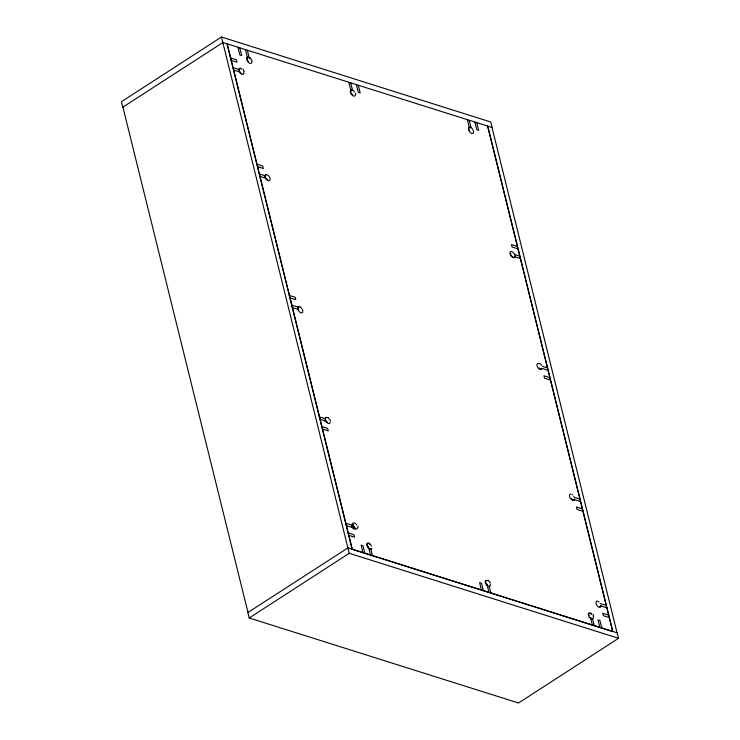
<?xml version="1.0" encoding="UTF-8"?>
<svg xmlns="http://www.w3.org/2000/svg" width="740" height="740" viewBox="0 0 740 740"><rect width="100%" height="100%" fill="white"/><g stroke="black" fill="none" stroke-linecap="round" stroke-linejoin="round"><path stroke-width="1.11" d="M355.764 94.646L355.718 93.314M357.984 527.509L357.938 526.168M354.654 527.222L353.554 526.584M222.823 42.467L492.118 127.474L490.768 122.008L221.473 37L121.462 101.704L122.822 107.171L222.944 42.504M348.004 547.859L247.882 612.526L249.232 617.993L518.527 703L618.538 638.296L617.179 632.83L347.883 547.822M249.232 617.993L349.243 553.289L618.538 638.296M230.529 57.896L236.43 59.764L237.031 62.188L231.13 60.329M232.934 67.617L238.955 69.514M233.535 70.041L240.556 72.261M256.826 164.197L262.737 166.056L263.338 168.489L257.428 166.62M517.389 246.439L511.479 244.579L512.08 247.003L517.991 248.871M259.231 173.909L265.262 175.815M514.772 254.579L519.795 256.16M259.832 176.342L265.864 178.238M514.374 256.688L520.396 258.593M542.429 366.337L547.452 367.919M542.032 368.446L548.053 370.351M289.303 295.389L295.204 297.258L295.806 299.682L289.904 297.822M549.857 377.641L543.946 375.772L544.548 378.205L550.458 380.073M291.708 305.111L298.729 307.331M292.309 307.535L298.331 309.44M319.365 416.87L325.387 418.775A2.636 1.406 57.1 0 0 327.311 422.531M574.897 497.539L579.92 499.121M319.967 419.303L326.988 421.523M573.491 499.334L580.521 501.554M321.771 426.592L327.672 428.451L328.273 430.884L322.372 429.015M582.324 508.843L576.414 506.974L577.015 509.407L582.926 511.266M345.663 523.162L353.702 525.705M600.205 603.516L606.226 605.413M346.264 525.594L354.303 528.129L353.896 526.51M600.806 605.94L606.828 607.845M348.068 532.883L353.979 534.752L354.58 537.175L348.67 535.316M608.632 615.134L602.721 613.266L603.322 615.699L609.233 617.567M539.969 363.516L541.689 365.236M328.144 417.471L328.819 417.961M488.271 580.438L490.37 582.88M250.398 57.84L252.201 61.318M243.118 69.366L244.237 71.484M593.036 614.69L593.674 616.143M330.243 419.913L330.521 420.727M491.998 127.437L617.067 632.793M487.752 126.096L612.812 631.451M487.623 126.179L612.692 631.535L352.129 549.284L227.069 43.928M476.754 122.748L478.641 130.342L476.745 129.74L474.867 122.146M601.824 628.103L599.946 620.509L598.049 619.916L599.927 627.511M469.197 120.361L470.992 127.585M592.472 618.492L594.266 625.716M467.31 119.76L469.354 128.02M590.585 617.891L592.37 625.124M489.122 585.867L490.916 593.091M486.976 584.239L489.02 592.5M358.289 85.35L360.167 92.944L358.28 92.343L356.403 84.758M483.359 590.705L481.472 583.111L479.585 582.519L481.463 590.113M350.732 82.963L352.518 90.188M348.845 82.371L351.139 91.658M247.382 50.339L249.426 58.599M370.657 548.47L372.442 555.694M245.495 49.747L247.539 58.007M368.511 546.841L370.555 555.102M239.825 47.952L241.703 55.546L239.816 54.954L237.938 47.36M364.885 553.307L363.007 545.722L361.12 545.121L362.998 552.715M227.189 43.845L352.259 549.2M221.473 37L349.243 553.289M122.933 107.208L248.002 612.563M574.518 499.075A2.636 1.406 57.1 0 1 573.454 500.277A2.636 1.406 57.1 0 1 571.409 498.603M513.912 257.243A2.636 1.406 57.1 0 1 511.682 256.207A2.636 1.406 57.1 0 1 510.72 253.367M325.572 418.47A2.636 1.406 57.1 0 1 325.85 418.22M267.658 179.792A2.636 1.406 57.1 0 1 267.177 179.57M266.696 179.2A2.636 1.406 57.1 0 1 265.262 176.656A2.636 1.406 57.1 0 1 266.095 175.167M541.569 369.001A2.636 1.406 57.1 0 1 540.274 368.807M539.793 368.446A2.636 1.406 57.1 0 1 539.34 367.965M298.71 309.921A2.636 1.406 57.1 0 1 297.748 307.091A2.636 1.406 57.1 0 1 299.478 306.656M299.959 307.017A2.636 1.406 57.1 0 1 300.421 307.498M241.795 73.565A2.636 1.406 57.1 0 1 239.103 70.957A2.636 1.406 57.1 0 1 240.222 68.94M600.344 606.495A2.636 1.406 57.1 0 1 599.529 606.523M600.778 605.866A2.636 1.406 57.1 0 1 600.621 606.254M355.385 527.898A2.636 1.406 57.1 0 1 353.609 528.823A2.636 1.406 57.1 0 1 351.667 525.64A2.636 1.406 57.1 0 1 353.443 524.716M368.243 546.897A2.636 1.406 57.1 0 1 367.53 545.732M367.327 545.121A2.636 1.406 57.1 0 1 367.447 543.678M367.725 543.428A2.636 1.406 57.1 0 1 369.01 543.623M369.491 543.983A2.636 1.406 57.1 0 1 369.954 544.464M487.17 584.766A2.636 1.406 57.1 0 1 486.31 583.731M485.791 582.519A2.636 1.406 57.1 0 1 486.559 580.734M591.001 617.752A2.636 1.406 57.1 0 1 590.511 617.391M589.345 615.754A2.636 1.406 57.1 0 1 589.142 615.144M589.262 613.691A2.636 1.406 57.1 0 1 589.54 613.451M590.825 613.645A2.636 1.406 57.1 0 1 591.306 614.006M469.41 130.434A2.636 1.406 57.1 0 1 469.095 129.833M468.846 128.159A2.636 1.406 57.1 0 1 470.575 127.724M352.758 94.665A2.636 1.406 57.1 0 1 352.277 94.442M351.796 94.073A2.636 1.406 57.1 0 1 351.334 93.601M350.936 93.037A2.636 1.406 57.1 0 1 350.446 90.558A2.636 1.406 57.1 0 1 352.111 90.326M248.446 61.457A2.636 1.406 57.1 0 1 247.993 60.976M247.595 60.412A2.636 1.406 57.1 0 1 247.28 59.81M246.984 58.627A2.636 1.406 57.1 0 1 247.465 57.507M243.811 72.002A3.524 1.943 56.1 0 1 241.703 74.167A3.524 1.943 56.1 0 1 238.854 69.597A3.524 1.943 56.1 0 1 241.952 69.024M269.712 177.563A3.524 1.943 56.1 0 1 268.528 180.754A3.524 1.943 56.1 0 1 265.077 176.703A3.524 1.943 56.1 0 1 267.464 174.917M268.13 175.389A3.524 1.943 56.1 0 1 269.295 176.758M302.808 311.281A3.524 1.943 56.1 0 1 299.386 311.799A3.524 1.943 56.1 0 1 298.405 306.832M300.172 307.063A3.524 1.943 56.1 0 1 300.829 307.535M301.457 308.164A3.524 1.943 56.1 0 1 301.994 308.904M302.42 309.709A3.524 1.943 56.1 0 1 302.697 310.522M330.188 421.92A3.524 1.943 56.1 0 1 327.746 423.206A3.524 1.943 56.1 0 1 325.11 418.988A3.524 1.943 56.1 0 1 327.552 417.702M328.838 418.803A3.524 1.943 56.1 0 1 329.374 419.543M601.028 605.681A3.524 1.943 56.1 0 1 598.808 607.087A3.524 1.943 56.1 0 1 596.005 603.257A3.524 1.943 56.1 0 1 597.735 601.185M598.392 601.463A3.524 1.943 56.1 0 1 599.048 601.944M514.642 254.486A3.524 1.943 56.1 0 1 513.449 257.677A3.524 1.943 56.1 0 1 510.008 253.626A3.524 1.943 56.1 0 1 512.395 251.84M513.061 252.312A3.524 1.943 56.1 0 1 514.217 253.681M371.795 548.248A3.524 1.943 56.1 0 1 368.973 548.571A3.524 1.943 56.1 0 1 366.781 544.418A3.524 1.943 56.1 0 1 369.223 543.364M369.88 543.835A3.524 1.943 56.1 0 1 370.509 544.464M371.045 545.204A3.524 1.943 56.1 0 1 371.471 546.009M355.32 95.173A3.524 1.943 56.1 0 1 351.121 93.952A3.524 1.943 56.1 0 1 352.092 90.002M352.749 90.289A3.524 1.943 56.1 0 1 353.406 90.761M354.025 91.39A3.524 1.943 56.1 0 1 354.571 92.13M593.249 616.66A3.524 1.943 56.1 0 1 590.918 618.705A3.524 1.943 56.1 0 1 588.346 613.83A3.524 1.943 56.1 0 1 592.009 614.311M541.717 369.149A3.524 1.943 56.1 0 1 537.323 366.605A3.524 1.943 56.1 0 1 539.368 363.747M251.767 61.799A3.524 1.943 56.1 0 1 249.546 63.205A3.524 1.943 56.1 0 1 246.744 59.367A3.524 1.943 56.1 0 1 248.474 57.294M249.13 57.581A3.524 1.943 56.1 0 1 249.787 58.053M490.204 584.128A3.524 1.943 56.1 0 1 488.308 586.385A3.524 1.943 56.1 0 1 485.255 582.204A3.524 1.943 56.1 0 1 487.679 580.669M574.462 499.25A3.524 1.943 56.1 0 1 570.512 498.418A3.524 1.943 56.1 0 1 570.633 494.005M571.881 494.376A3.524 1.943 56.1 0 1 572.547 494.847M573.704 496.216A3.524 1.943 56.1 0 1 574.129 497.021M473.184 130.249A3.524 1.943 56.1 0 1 472 133.44A3.524 1.943 56.1 0 1 468.55 129.389A3.524 1.943 56.1 0 1 470.936 127.604M471.602 128.076A3.524 1.943 56.1 0 1 472.758 129.445M357.54 528.027A3.524 1.943 56.1 0 1 353.341 526.815A3.524 1.943 56.1 0 1 354.312 522.865M354.969 523.152A3.524 1.943 56.1 0 1 355.625 523.624M356.245 524.253A3.524 1.943 56.1 0 1 356.791 524.993"/></g></svg>
